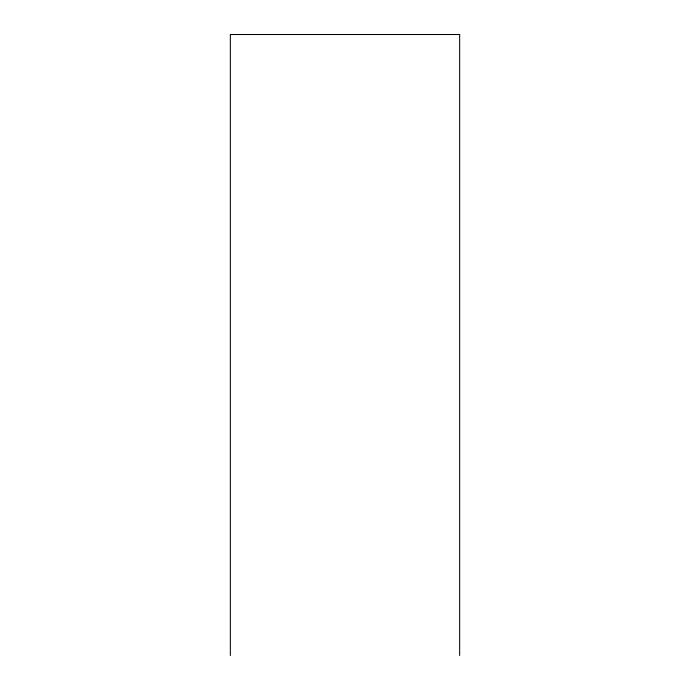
<?xml version="1.0" encoding="UTF-8"?>
<svg xmlns="http://www.w3.org/2000/svg" width="690" height="690" viewBox="0 0 690 690"><rect width="100%" height="100%" fill="white"/><g stroke="black" fill="none" stroke-linecap="round" stroke-linejoin="round"><path stroke-width="1.03" d="M459.652 655.5L459.652 34.5L230.348 34.5L230.348 655.5"/></g></svg>
